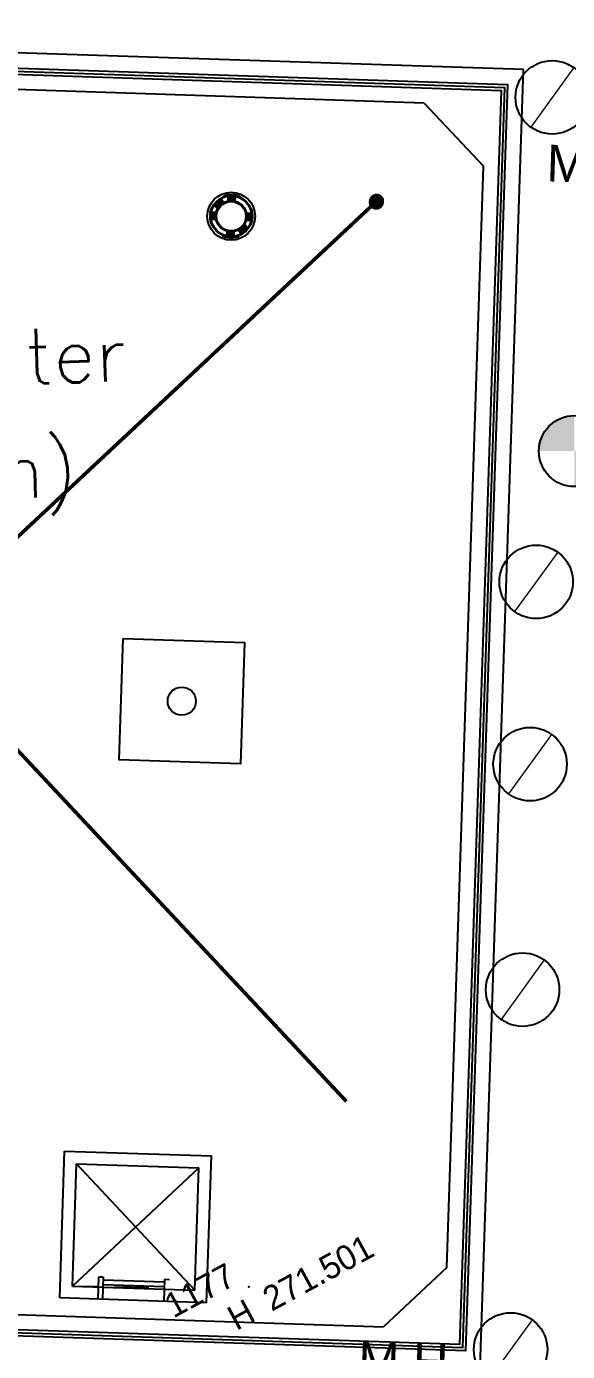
# Model space of a CAD drawing. Extents: x 166525 to 167198, y 178739 to 179747.
# Drawn here: x 166649.43 to 166653.39, y 179692.44 to 179702.13 of the extents above; entities that cross this region are included whole.
import ezdxf
from ezdxf.enums import TextEntityAlignment as Align

# ---------------------------------------------------------------- set-up
doc = ezdxf.new("R2010")
doc.units = 0
doc.header["$MEASUREMENT"] = 0
for name, pattern in [('AUSGEZOGEN', [0]), ('DASHDOT2', [0.5, 0.25, -0.125, 0, -0.125]), ('DASHED2', [0.375, 0.25, -0.125]), ('SOLID_LINE', [0])]:
    doc.linetypes.add(name, pattern=pattern)
doc.layers.get('0').update_dxf_attribs({"linetype": 'CONTINUOUS'})
for name, color, linetype in [('025', 203, 'CONTINUOUS'), ('EBENE0', 7, 'AUSGEZOGEN'), ('ELEV', 1, 'CONTINUOUS'), ('HATCH', 40, 'CONTINUOUS'), ('Height', 7, 'CONTINUOUS'), ('MECNEK', 6, 'CONTINUOUS'), ('NUMBERS', 6, 'CONTINUOUS'), ('Point Code', 7, 'CONTINUOUS'), ('Point ID', 7, 'CONTINUOUS'), ('Point_ID', 7, 'CONTINUOUS')]:
    doc.layers.add(name, color=color, linetype=linetype)
doc.layers.add('hah', color=41, linetype='CONTINUOUS', lineweight=9)
doc.styles.add('ROMANS', font='romans.shx')

msp = doc.modelspace()

# ---------------------------------------------------------------- hatches: boundary and pattern name
at = {"lineweight": 13}
h = msp.add_hatch(dxfattribs=at)
h.set_pattern_fill('ANSI36', color=8, scale=0.896)
h.set_pattern_definition([(45, (30576.293, 37080.552), (1.50868303, 5.53183777), [7.112, -1.4224, 0, -1.4224])])
h.paths.add_polyline_path([(166653.43748, 179701.83149, 0.6120991), (166653.01113, 179701.6137, 0.2406185), (166653.12237, 179701.39592)])
h = msp.add_hatch(dxfattribs=at)
h.set_pattern_fill('ANSI36', color=8, scale=0.896)
h.set_pattern_definition([(45, (30576.175, 37077.0063), (1.50868303, 5.53183777), [7.112, -1.4224, 0, -1.4224])])
h.paths.add_polyline_path([(166653.31958, 179698.28572, 0.6120991), (166652.89323, 179698.06794, 0.2406185), (166653.00448, 179697.85015)])
h = msp.add_hatch(dxfattribs=at)
h.set_pattern_fill('ANSI36', color=8, scale=0.896)
h.set_pattern_definition([(45, (30576.1307, 37075.6722), (1.50868303, 5.53183777), [7.112, -1.4224, 0, -1.4224])])
h.paths.add_polyline_path([(166653.27522, 179696.95167, 0.6120991), (166652.84887, 179696.73388, 0.2406185), (166652.96012, 179696.5161)])
h = msp.add_hatch(dxfattribs=at)
h.set_pattern_fill('ANSI36', color=8, scale=0.896)
h.set_pattern_definition([(45, (30576.076, 37074.0222), (1.50868303, 5.53183777), [7.112, -1.4224, 0, -1.4224])])
h.paths.add_polyline_path([(166653.22036, 179695.30166, 0.6120991), (166652.79401, 179695.08387, 0.2406185), (166652.90526, 179694.86609)])
h = msp.add_hatch(dxfattribs=at)
h.set_pattern_fill('ANSI36', color=8, scale=0.896)
h.set_pattern_definition([(45, (30575.9883, 37071.3892), (1.50868303, 5.53183777), [7.112, -1.4224, 0, -1.4224])])
h.paths.add_polyline_path([(166653.13282, 179692.66866, 0.6120991), (166652.70646, 179692.45088, 0.2406185), (166652.81771, 179692.23309)])
at = {"layer": 'hah', "ltscale": 4}
h = msp.add_hatch(dxfattribs=at)
h.set_pattern_fill('ANSI31', color=8, scale=0.003584, angle=105.595483, style=0)
h.set_pattern_definition([(150.59548315, (166917.55924047, 179716.54884674), (-0.0002199556501, -0.0003902864486), [])])
h.paths.add_polyline_path([(166652.00732, 179700.79975, 1), (166651.97855, 179700.90283, 1)])
at = {"layer": 'HATCH'}
h = msp.add_hatch(color=256, dxfattribs=at)
h.paths.add_polyline_path([(166651.03961, 179700.7137), (166651.0351, 179700.71385, 0.061675), (166651.03922, 179700.73999), (166651.0436, 179700.73984, -0.059213)])
h.paths.add_polyline_path([(166651.0436, 179700.73984), (166651.03922, 179700.73999, 0.061675), (166651.03685, 179700.76634), (166651.04135, 179700.76619, -0.059213)])
h.paths.add_polyline_path([(166650.96148, 179700.85155), (166650.96133, 179700.84705, 0.061675), (166650.9352, 179700.85117), (166650.93534, 179700.85554, -0.059213)])
h.paths.add_polyline_path([(166650.9238, 179700.85533), (166650.92598, 179700.85341), (166650.92548, 179700.85544, -0.0220108), (166650.93534, 179700.85554), (166650.9352, 179700.85117, 0.061675), (166650.90884, 179700.84879), (166650.90899, 179700.8533, -0.0333935)])
h.paths.add_polyline_path([(166650.81964, 179700.74729), (166650.82401, 179700.74714, 0.061675), (166650.82639, 179700.72079), (166650.82189, 179700.72094, -0.059213)])
h.paths.add_polyline_path([(166650.82401, 179700.74714), (166650.81964, 179700.74729, -0.059213), (166650.82363, 179700.77343), (166650.82814, 179700.77328, 0.061675)])
h.paths.add_polyline_path([(166650.9279, 179700.63159), (166650.92804, 179700.63596, 0.061675), (166650.95439, 179700.63834), (166650.95424, 179700.63383, -0.059213)])
h.paths.add_polyline_path([(166650.90175, 179700.63558), (166650.9019, 179700.64008, 0.061675), (166650.92804, 179700.63596), (166650.9279, 179700.63159, -0.059213)])
h = msp.add_hatch(color=256, dxfattribs=at)
h.paths.add_polyline_path([(166650.97033, 179700.59084), (166650.96926, 179700.59508, 0.0294948), (166650.98647, 179700.60054), (166650.98803, 179700.59645, -0.0294948)])
h.paths.add_polyline_path([(166650.8842, 179700.59791), (166650.88285, 179700.59375, -0.0294948), (166650.86556, 179700.60053), (166650.86739, 179700.6045, 0.0294948)])
h.paths.add_polyline_path([(166650.87677, 179700.88659), (166650.8752, 179700.89068, -0.0294948), (166650.89291, 179700.89629), (166650.89398, 179700.89205, 0.0294948)])
h.paths.add_polyline_path([(166650.97904, 179700.88922), (166650.98039, 179700.89338, -0.0294948), (166650.99768, 179700.8866), (166650.99585, 179700.88263, 0.0294948)])
h = msp.add_hatch(color=256, dxfattribs=at)
h.paths.add_polyline_path([(166651.07466, 179700.6775), (166651.07068, 179700.67934, 0.0294948), (166651.07728, 179700.69615), (166651.08144, 179700.69479, -0.0294948)])
h.paths.add_polyline_path([(166651.07464, 179700.79841), (166651.07873, 179700.79998, -0.0294948), (166651.08435, 179700.78228), (166651.0801, 179700.7812, 0.0294948)])
h.paths.add_polyline_path([(166650.78858, 179700.80963), (166650.79255, 179700.80779, 0.0294948), (166650.78596, 179700.79098), (166650.7818, 179700.79234, -0.0294948)])
h.paths.add_polyline_path([(166650.77889, 179700.70485), (166650.78313, 179700.70593, 0.0294948), (166650.78859, 179700.68872), (166650.78451, 179700.68715, -0.0294948)])
at = {"layer": 'HATCH', "lineweight": -3, "ltscale": 10}
h = msp.add_hatch(color=6, dxfattribs=at)
h.paths.add_polyline_path([(166653.44232, 179699.28468, 0.4142136), (166653.18233, 179699.02469), (166653.44232, 179699.02469)])
h.paths.add_polyline_path([(166653.70231, 179699.02469), (166653.44232, 179699.02469), (166653.44232, 179698.7647, 0.4142136)])

# ---------------------------------------------------------------- linework, layer by layer
at = {"color": 9, "lineweight": 13}
for p, q in [((166653.43748, 179701.83149, 486.17054), (166653.12237, 179701.39592, 486.17054)), ((166653.31958, 179698.28572, 486.17054), (166653.00448, 179697.85015, 486.17054)), ((166653.27522, 179696.95167, 486.17054), (166652.96012, 179696.5161, 486.17054)), ((166653.22036, 179695.30166, 486.17054), (166652.90526, 179694.86609, 486.17054)), ((166653.13282, 179692.66866, 486.17054), (166652.81771, 179692.23309, 486.17054))]:
    msp.add_line(p, q, dxfattribs=at)
at = {"color": 0, "linetype": 'SOLID_LINE'}
msp.add_point((166651.06025, 179692.90803, 162.90075), dxfattribs=at)
at = {"layer": 'EBENE0', "color": 8, "linetype": 'AUSGEZOGEN'}
for p, q in [((166653.06836, 179701.81638, 712.9881), (166643.57601, 179702.13202, 712.9881)), ((166653.06836, 179701.81638, 712.9881), (166643.57601, 179702.13202, 712.9881)), ((166652.34303, 179701.57155, 712.9881), (166644.28348, 179701.83955, 712.9881)), ((166652.34303, 179701.57155, 712.9881), (166644.28348, 179701.83955, 712.9881)), ((166652.75272, 179692.32402, 712.9881), (166653.06836, 179701.81638, 712.9881)), ((166652.75272, 179692.32402, 712.9881), (166653.06836, 179701.81638, 712.9881)), ((166652.34303, 179701.57155, 712.9881), (166652.77589, 179701.1089, 712.9881)), ((166652.34303, 179701.57155, 712.9881), (166652.77589, 179701.1089, 712.9881)), ((166652.50789, 179693.04936, 712.9881), (166652.77589, 179701.1089, 712.9881)), ((166652.50789, 179693.04936, 712.9881), (166652.77589, 179701.1089, 712.9881)), ((166649.67719, 179692.82779, 259.10032), (166649.71292, 179693.90239, 259.10032)), ((166649.67719, 179692.82779, 259.10032), (166649.71292, 179693.90239, 259.10032)), ((166649.67719, 179692.82779, 259.10032), (166649.71292, 179693.90239, 259.10032)), ((166649.71292, 179693.90239, 259.10032), (166650.78752, 179693.86666, 259.10032)), ((166649.71292, 179693.90239, 259.10032), (166650.78752, 179693.86666, 259.10032)), ((166650.75179, 179692.79205, 259.10032), (166650.78752, 179693.86666, 259.10032)), ((166650.75179, 179692.79205, 259.10032), (166650.78752, 179693.86666, 259.10032)), ((166649.76971, 179692.91436, 259.10032), (166649.79949, 179693.80986, 259.10032)), ((166649.76971, 179692.91436, 259.10032), (166649.79949, 179693.80986, 259.10032)), ((166649.76971, 179692.91436, 259.10032), (166650.695, 179693.78009, 259.10032)), ((166649.76971, 179692.91436, 259.10032), (166650.695, 179693.78009, 259.10032)), ((166649.79949, 179693.80986, 259.10032), (166650.695, 179693.78009, 259.10032)), ((166650.66522, 179692.88458, 259.10032), (166649.79949, 179693.80986, 259.10032)), ((166649.79949, 179693.80986, 259.10032), (166650.695, 179693.78009, 259.10032)), ((166650.66522, 179692.88458, 259.10032), (166649.79949, 179693.80986, 259.10032)), ((166650.66522, 179692.88458, 259.10032), (166650.695, 179693.78009, 259.10032)), ((166650.66522, 179692.88458, 259.10032), (166650.695, 179693.78009, 259.10032)), ((166652.50789, 179693.04936, 712.9881), (166652.04525, 179692.6165, 712.9881)), ((166652.50789, 179693.04936, 712.9881), (166652.04525, 179692.6165, 712.9881)), ((166649.76971, 179692.91436, 259.10032), (166650.66522, 179692.88458, 259.10032)), ((166649.96017, 179692.98017, 259.10032), (166649.95479, 179692.81856, 259.10032)), ((166649.96017, 179692.98017, 259.10032), (166649.95479, 179692.81856, 259.10032)), ((166649.99599, 179692.97898, 259.10032), (166649.96017, 179692.98017, 259.10032)), ((166649.99599, 179692.97898, 259.10032), (166649.96017, 179692.98017, 259.10032)), ((166649.99599, 179692.97898, 259.10032), (166649.99061, 179692.81736, 259.10032)), ((166649.99599, 179692.97898, 259.10032), (166649.99061, 179692.81736, 259.10032)), ((166649.9942, 179692.92525, 259.10032), (166650.44195, 179692.91036, 259.10032)), ((166649.9942, 179692.92525, 259.10032), (166650.44195, 179692.91036, 259.10032)), ((166649.99539, 179692.96107, 259.10032), (166650.44314, 179692.94618, 259.10032)), ((166649.99539, 179692.96107, 259.10032), (166650.44314, 179692.94618, 259.10032)), ((166650.44374, 179692.96409, 259.10032), (166650.43836, 179692.80248, 259.10032)), ((166650.44374, 179692.96409, 259.10032), (166650.43836, 179692.80248, 259.10032)), ((166650.44374, 179692.96409, 259.10032), (166650.47956, 179692.9629, 259.10032)), ((166650.44374, 179692.96409, 259.10032), (166650.47956, 179692.9629, 259.10032)), ((166643.9857, 179692.8845, 712.9881), (166652.04525, 179692.6165, 712.9881)), ((166643.9857, 179692.8845, 712.9881), (166652.04525, 179692.6165, 712.9881)), ((166650.75179, 179692.79205, 259.10032), (166649.67719, 179692.82779, 259.10032)), ((166650.75179, 179692.79205, 259.10032), (166649.67719, 179692.82779, 259.10032))]:
    msp.add_line(p, q, dxfattribs=at)
at = {"layer": 'EBENE0', "color": 8, "linetype": 'AUSGEZOGEN', "elevation": 712.9881}
msp.add_lwpolyline([(166650.1416, 179697.65273), (166651.02815, 179697.62324), (166650.99867, 179696.73669), (166650.11212, 179696.76618)], close=True, dxfattribs=at)
at = {"layer": 'EBENE0', "color": 8, "linetype": 'AUSGEZOGEN'}
msp.add_circle((166650.57014, 179697.19471, 712.9881), 0.10304, dxfattribs=at)
at = {"layer": 'ELEV', "color": 8, "elevation": 712.9881}
for points in [[(166643.37602, 179692.74788), (166643.68423, 179702.01636), (166652.9527, 179701.70816), (166652.6445, 179692.43968)], [(166643.39916, 179692.76953), (166643.70587, 179701.99323), (166652.92957, 179701.68652), (166652.62286, 179692.46281)], [(166643.42229, 179692.79117), (166643.72751, 179701.9701), (166652.90644, 179701.66487), (166652.60122, 179692.48595)]]:
    msp.add_lwpolyline(points, close=True, dxfattribs=at)
at = {"layer": 'hah', "ltscale": 4, "const_width": 0.02688, "elevation": 712.9881}
for points in [[(166648.72157, 179697.79048), (166651.99294, 179700.85129)], [(166648.71315, 179697.53719), (166651.77395, 179694.26582)]]:
    msp.add_lwpolyline(points, dxfattribs=at)
at = {"layer": 'HATCH'}
for p, q in [((166650.80877, 179700.82362, 712.9881), (166650.8599, 179700.87146, 712.9881)), ((166650.8125, 179700.81963, 712.9881), (166650.86364, 179700.86747, 712.9881)), ((166650.81624, 179700.81563, 712.9881), (166650.86738, 179700.86347, 712.9881)), ((166650.81839, 179700.84012, 712.9881), (166650.8428, 179700.86296, 712.9881)), ((166650.81998, 179700.81164, 712.9881), (166650.87111, 179700.85948, 712.9881)), ((166650.82372, 179700.80764, 712.9881), (166650.87485, 179700.85548, 712.9881)), ((166650.82465, 179700.84701, 712.9881), (166650.84861, 179700.8214, 712.9881)), ((166650.82746, 179700.80365, 712.9881), (166650.87859, 179700.85149, 712.9881)), ((166650.82853, 179700.85087, 712.9881), (166650.85245, 179700.8253, 712.9881)), ((166650.83254, 179700.85459, 712.9881), (166650.85647, 179700.82901, 712.9881)), ((166650.83669, 179700.85816, 712.9881), (166650.86067, 179700.83253, 712.9881)), ((166650.84098, 179700.86158, 712.9881), (166650.86505, 179700.83586, 712.9881)), ((166650.84541, 179700.86485, 712.9881), (166650.86962, 179700.83898, 712.9881)), ((166650.84998, 179700.86798, 712.9881), (166650.87437, 179700.84191, 712.9881)), ((166650.8547, 179700.87095, 712.9881), (166650.87932, 179700.84463, 712.9881)), ((166650.87919, 179700.84456, 712.9881), (166650.88233, 179700.84749, 712.9881)), ((166650.91097, 179700.85547, 712.9881), (166650.91215, 179700.89109, 712.9881)), ((166650.91372, 179700.85594, 712.9881), (166650.9149, 179700.89143, 712.9881)), ((166650.91647, 179700.85634, 712.9881), (166650.91765, 179700.89171, 712.9881)), ((166650.91922, 179700.85668, 712.9881), (166650.92039, 179700.89195, 712.9881)), ((166650.92197, 179700.85695, 712.9881), (166650.92314, 179700.89213, 712.9881)), ((166650.92471, 179700.85715, 712.9881), (166650.92588, 179700.89226, 712.9881)), ((166650.92745, 179700.85728, 712.9881), (166650.92862, 179700.89234, 712.9881)), ((166650.93019, 179700.85735, 712.9881), (166650.93136, 179700.89237, 712.9881)), ((166650.93293, 179700.85735, 712.9881), (166650.93409, 179700.89235, 712.9881)), ((166650.93566, 179700.85729, 712.9881), (166650.93683, 179700.89228, 712.9881)), ((166650.9384, 179700.85716, 712.9881), (166650.93956, 179700.89216, 712.9881)), ((166650.94113, 179700.85696, 712.9881), (166650.94229, 179700.89199, 712.9881)), ((166650.94385, 179700.8567, 712.9881), (166650.94502, 179700.89177, 712.9881)), ((166650.94658, 179700.85637, 712.9881), (166650.94775, 179700.89149, 712.9881)), ((166650.9493, 179700.85597, 712.9881), (166650.95047, 179700.89117, 712.9881)), ((166650.95203, 179700.85551, 712.9881), (166650.9532, 179700.8908, 712.9881)), ((166650.95474, 179700.85498, 712.9881), (166650.95592, 179700.89037, 712.9881)), ((166650.95746, 179700.85438, 712.9881), (166650.95864, 179700.8899, 712.9881)), ((166650.96018, 179700.85372, 712.9881), (166650.96136, 179700.88937, 712.9881)), ((166650.78286, 179700.74727, 712.9881), (166650.81786, 179700.7461, 712.9881)), ((166650.78295, 179700.75, 712.9881), (166650.81795, 179700.74884, 712.9881)), ((166650.7831, 179700.75273, 712.9881), (166650.81811, 179700.75157, 712.9881)), ((166650.78329, 179700.75546, 712.9881), (166650.81833, 179700.7543, 712.9881)), ((166650.78353, 179700.75819, 712.9881), (166650.81863, 179700.75703, 712.9881)), ((166650.78383, 179700.76092, 712.9881), (166650.81898, 179700.75975, 712.9881)), ((166650.78418, 179700.76365, 712.9881), (166650.81941, 179700.76247, 712.9881)), ((166650.78457, 179700.76637, 712.9881), (166650.8199, 179700.76519, 712.9881)), ((166650.78502, 179700.76909, 712.9881), (166650.82046, 179700.76791, 712.9881)), ((166650.78552, 179700.77181, 712.9881), (166650.82109, 179700.77063, 712.9881)), ((166650.78607, 179700.77453, 712.9881), (166650.82179, 179700.77334, 712.9881)), ((166650.80737, 179700.82544, 712.9881), (166650.83219, 179700.79891, 712.9881)), ((166650.81054, 179700.83006, 712.9881), (166650.83509, 179700.80382, 712.9881)), ((166650.81385, 179700.83453, 712.9881), (166650.83819, 179700.80852, 712.9881)), ((166650.81731, 179700.83884, 712.9881), (166650.84147, 179700.81301, 712.9881)), ((166650.82091, 179700.843, 712.9881), (166650.84495, 179700.8173, 712.9881)), ((166650.83119, 179700.79965, 712.9881), (166650.83433, 179700.80259, 712.9881)), ((166651.04318, 179700.76598, 712.9881), (166651.0789, 179700.76479, 712.9881)), ((166651.0437, 179700.76323, 712.9881), (166651.07927, 179700.76204, 712.9881)), ((166651.04415, 179700.76047, 712.9881), (166651.07959, 179700.7593, 712.9881)), ((166651.04453, 179700.75773, 712.9881), (166651.07986, 179700.75655, 712.9881)), ((166651.04484, 179700.75498, 712.9881), (166651.08007, 179700.75381, 712.9881)), ((166651.04508, 179700.75223, 712.9881), (166651.08023, 179700.75106, 712.9881)), ((166651.04526, 179700.74949, 712.9881), (166651.08035, 179700.74832, 712.9881)), ((166651.04537, 179700.74675, 712.9881), (166651.08041, 179700.74558, 712.9881)), ((166650.78282, 179700.74453, 712.9881), (166650.81783, 179700.74337, 712.9881)), ((166650.78282, 179700.7418, 712.9881), (166650.81786, 179700.74063, 712.9881)), ((166650.78288, 179700.73906, 712.9881), (166650.81797, 179700.73789, 712.9881)), ((166650.78299, 179700.73632, 712.9881), (166650.81814, 179700.73515, 712.9881)), ((166650.78315, 179700.73357, 712.9881), (166650.81838, 179700.7324, 712.9881)), ((166650.78336, 179700.73083, 712.9881), (166650.81868, 179700.72966, 712.9881)), ((166650.78362, 179700.72808, 712.9881), (166650.81905, 179700.72691, 712.9881)), ((166650.78393, 179700.72534, 712.9881), (166650.81949, 179700.72415, 712.9881)), ((166650.7843, 179700.72259, 712.9881), (166650.82001, 179700.7214, 712.9881)), ((166650.98444, 179700.63586, 712.9881), (166651.03557, 179700.68371, 712.9881)), ((166650.98444, 179700.63586, 712.9881), (166651.03557, 179700.68371, 712.9881)), ((166650.98818, 179700.63187, 712.9881), (166651.03931, 179700.67971, 712.9881)), ((166650.98818, 179700.63187, 712.9881), (166651.03931, 179700.67971, 712.9881)), ((166650.99192, 179700.62787, 712.9881), (166651.04305, 179700.67572, 712.9881)), ((166650.99192, 179700.62787, 712.9881), (166651.04305, 179700.67572, 712.9881)), ((166650.99565, 179700.62388, 712.9881), (166651.04679, 179700.67172, 712.9881)), ((166650.99565, 179700.62388, 712.9881), (166651.04679, 179700.67172, 712.9881)), ((166650.99939, 179700.61988, 712.9881), (166651.05052, 179700.66773, 712.9881)), ((166650.99939, 179700.61988, 712.9881), (166651.05052, 179700.66773, 712.9881)), ((166650.99944, 179700.65219, 712.9881), (166651.02348, 179700.6265, 712.9881)), ((166650.99944, 179700.65219, 712.9881), (166651.02348, 179700.6265, 712.9881)), ((166651.00313, 179700.61589, 712.9881), (166651.05426, 179700.66373, 712.9881)), ((166651.00313, 179700.61589, 712.9881), (166651.05426, 179700.66373, 712.9881)), ((166651.00377, 179700.65557, 712.9881), (166651.02773, 179700.62996, 712.9881)), ((166651.00377, 179700.65557, 712.9881), (166651.02773, 179700.62996, 712.9881)), ((166651.00792, 179700.65914, 712.9881), (166651.03184, 179700.63357, 712.9881)), ((166651.00792, 179700.65914, 712.9881), (166651.03184, 179700.63357, 712.9881)), ((166651.01188, 179700.66291, 712.9881), (166651.03581, 179700.63733, 712.9881)), ((166651.01188, 179700.66291, 712.9881), (166651.03581, 179700.63733, 712.9881)), ((166651.01567, 179700.66686, 712.9881), (166651.03965, 179700.64123, 712.9881)), ((166651.01567, 179700.66686, 712.9881), (166651.03965, 179700.64123, 712.9881)), ((166651.01928, 179700.67101, 712.9881), (166651.04335, 179700.64529, 712.9881)), ((166651.01928, 179700.67101, 712.9881), (166651.04335, 179700.64529, 712.9881)), ((166651.02271, 179700.67536, 712.9881), (166651.04691, 179700.64949, 712.9881)), ((166651.02271, 179700.67536, 712.9881), (166651.04691, 179700.64949, 712.9881)), ((166651.02594, 179700.67991, 712.9881), (166651.05033, 179700.65384, 712.9881)), ((166651.02594, 179700.67991, 712.9881), (166651.05033, 179700.65384, 712.9881)), ((166651.02898, 179700.68467, 712.9881), (166651.05361, 179700.65835, 712.9881)), ((166651.02898, 179700.68467, 712.9881), (166651.05361, 179700.65835, 712.9881)), ((166651.02948, 179700.68549, 712.9881), (166651.03184, 179700.6877, 712.9881)), ((166651.02948, 179700.68549, 712.9881), (166651.03184, 179700.6877, 712.9881)), ((166651.04151, 179700.71404, 712.9881), (166651.07722, 179700.71285, 712.9881)), ((166651.04151, 179700.71404, 712.9881), (166651.07722, 179700.71285, 712.9881)), ((166651.04221, 179700.71675, 712.9881), (166651.07777, 179700.71557, 712.9881)), ((166651.04283, 179700.71947, 712.9881), (166651.07826, 179700.71829, 712.9881)), ((166651.04338, 179700.72218, 712.9881), (166651.0787, 179700.72101, 712.9881)), ((166651.04387, 179700.7249, 712.9881), (166651.0791, 179700.72373, 712.9881)), ((166651.04429, 179700.72763, 712.9881), (166651.07944, 179700.72646, 712.9881)), ((166651.04464, 179700.73035, 712.9881), (166651.07973, 179700.72919, 712.9881)), ((166651.04493, 179700.73308, 712.9881), (166651.07997, 179700.73191, 712.9881)), ((166651.04515, 179700.73581, 712.9881), (166651.08016, 179700.73465, 712.9881)), ((166651.0453, 179700.73854, 712.9881), (166651.0803, 179700.73738, 712.9881)), ((166651.04539, 179700.74128, 712.9881), (166651.08038, 179700.74011, 712.9881)), ((166651.04541, 179700.74401, 712.9881), (166651.08042, 179700.74285, 712.9881)), ((166650.9024, 179700.59766, 712.9881), (166650.90358, 179700.63328, 712.9881)), ((166650.9024, 179700.59766, 712.9881), (166650.90358, 179700.63328, 712.9881)), ((166650.90512, 179700.59714, 712.9881), (166650.9063, 179700.63263, 712.9881)), ((166650.90512, 179700.59714, 712.9881), (166650.9063, 179700.63263, 712.9881)), ((166650.90784, 179700.59667, 712.9881), (166650.90901, 179700.63204, 712.9881)), ((166650.90784, 179700.59667, 712.9881), (166650.90901, 179700.63204, 712.9881)), ((166650.91056, 179700.59626, 712.9881), (166650.91173, 179700.63152, 712.9881)), ((166650.91056, 179700.59626, 712.9881), (166650.91173, 179700.63152, 712.9881)), ((166650.91329, 179700.59589, 712.9881), (166650.91446, 179700.63108, 712.9881)), ((166650.91329, 179700.59589, 712.9881), (166650.91446, 179700.63108, 712.9881)), ((166650.91601, 179700.59558, 712.9881), (166650.91718, 179700.63069, 712.9881)), ((166650.91601, 179700.59558, 712.9881), (166650.91718, 179700.63069, 712.9881)), ((166650.91874, 179700.59532, 712.9881), (166650.91991, 179700.63038, 712.9881)), ((166650.91874, 179700.59532, 712.9881), (166650.91991, 179700.63038, 712.9881)), ((166650.92147, 179700.59511, 712.9881), (166650.92264, 179700.63013, 712.9881)), ((166650.92147, 179700.59511, 712.9881), (166650.92264, 179700.63013, 712.9881)), ((166650.9242, 179700.59495, 712.9881), (166650.92537, 179700.62995, 712.9881)), ((166650.9242, 179700.59495, 712.9881), (166650.92537, 179700.62995, 712.9881)), ((166650.92694, 179700.59483, 712.9881), (166650.9281, 179700.62983, 712.9881)), ((166650.92694, 179700.59483, 712.9881), (166650.9281, 179700.62983, 712.9881)), ((166650.92967, 179700.59477, 712.9881), (166650.93083, 179700.62978, 712.9881)), ((166650.92967, 179700.59477, 712.9881), (166650.93083, 179700.62978, 712.9881)), ((166650.93241, 179700.59476, 712.9881), (166650.93357, 179700.62979, 712.9881)), ((166650.93241, 179700.59476, 712.9881), (166650.93357, 179700.62979, 712.9881)), ((166650.93515, 179700.5948, 712.9881), (166650.93631, 179700.62987, 712.9881)), ((166650.93515, 179700.5948, 712.9881), (166650.93631, 179700.62987, 712.9881)), ((166650.93789, 179700.59489, 712.9881), (166650.93905, 179700.63002, 712.9881)), ((166650.93789, 179700.59489, 712.9881), (166650.93905, 179700.63002, 712.9881)), ((166650.94063, 179700.59503, 712.9881), (166650.9418, 179700.63023, 712.9881)), ((166650.94063, 179700.59503, 712.9881), (166650.9418, 179700.63023, 712.9881)), ((166650.94337, 179700.59523, 712.9881), (166650.94454, 179700.63051, 712.9881)), ((166650.94337, 179700.59523, 712.9881), (166650.94454, 179700.63051, 712.9881)), ((166650.94611, 179700.59547, 712.9881), (166650.94729, 179700.63086, 712.9881)), ((166650.94611, 179700.59547, 712.9881), (166650.94729, 179700.63086, 712.9881)), ((166650.94886, 179700.59576, 712.9881), (166650.95004, 179700.63127, 712.9881)), ((166650.94886, 179700.59576, 712.9881), (166650.95004, 179700.63127, 712.9881)), ((166650.95161, 179700.59611, 712.9881), (166650.9528, 179700.63176, 712.9881)), ((166650.95161, 179700.59611, 712.9881), (166650.9528, 179700.63176, 712.9881)), ((166650.98023, 179700.64068, 712.9881), (166651.00506, 179700.61415, 712.9881)), ((166650.98023, 179700.64068, 712.9881), (166651.00506, 179700.61415, 712.9881)), ((166650.9807, 179700.63986, 712.9881), (166650.98306, 179700.64206, 712.9881)), ((166650.9807, 179700.63986, 712.9881), (166650.98306, 179700.64206, 712.9881)), ((166650.98533, 179700.64325, 712.9881), (166651.00988, 179700.617, 712.9881)), ((166650.98533, 179700.64325, 712.9881), (166651.00988, 179700.617, 712.9881)), ((166650.99022, 179700.64602, 712.9881), (166651.01455, 179700.62002, 712.9881)), ((166650.99022, 179700.64602, 712.9881), (166651.01455, 179700.62002, 712.9881)), ((166650.99492, 179700.64901, 712.9881), (166651.01909, 179700.62318, 712.9881)), ((166650.99492, 179700.64901, 712.9881), (166651.01909, 179700.62318, 712.9881)), ((166651.0184, 179700.62268, 712.9881), (166651.04647, 179700.64895, 712.9881)), ((166651.0184, 179700.62268, 712.9881), (166651.04647, 179700.64895, 712.9881))]:
    msp.add_line(p, q, dxfattribs=at)
at = {"layer": 'HATCH', "color": 6, "lineweight": -3, "ltscale": 10}
msp.add_circle((166653.44232, 179699.02469, 259.10032), 0.25999, dxfattribs=at)
at = {"layer": 'Height', "color": 4, "linetype": 'SOLID_LINE'}
for centre in [(166653.27993, 179701.6137, 486.17054), (166653.16203, 179698.06794, 486.17054), (166653.11767, 179696.73388, 486.17054), (166653.06281, 179695.08387, 486.17054), (166652.97526, 179692.45088, 486.17054)]:
    msp.add_circle(centre, 0.2688, dxfattribs=at)
at = {"layer": 'MECNEK'}
for p, q in [((166650.8752, 179700.89068, 712.9881), (166650.87677, 179700.88659, 712.9881)), ((166650.89291, 179700.89629, 712.9881), (166650.89398, 179700.89205, 712.9881)), ((166650.90884, 179700.84879, 712.9881), (166650.90899, 179700.8533, 712.9881)), ((166650.90905, 179700.8551, 712.9881), (166650.91024, 179700.89083, 712.9881)), ((166650.96133, 179700.84705, 712.9881), (166650.96148, 179700.85155, 712.9881)), ((166650.96154, 179700.85335, 712.9881), (166650.96273, 179700.88908, 712.9881)), ((166650.98039, 179700.89338, 712.9881), (166650.97904, 179700.88922, 712.9881)), ((166650.99768, 179700.8866, 712.9881), (166650.99585, 179700.88263, 712.9881)), ((166650.7818, 179700.79234, 712.9881), (166650.78596, 179700.79098, 712.9881)), ((166650.7861, 179700.77468, 712.9881), (166650.82183, 179700.77349, 712.9881)), ((166650.78858, 179700.80963, 712.9881), (166650.79255, 179700.80779, 712.9881)), ((166650.82363, 179700.77343, 712.9881), (166650.82814, 179700.77328, 712.9881)), ((166651.03685, 179700.76634, 712.9881), (166651.04135, 179700.76619, 712.9881)), ((166651.04315, 179700.76613, 712.9881), (166651.07888, 179700.76494, 712.9881)), ((166651.07873, 179700.79998, 712.9881), (166651.07464, 179700.79841, 712.9881)), ((166651.08435, 179700.78228, 712.9881), (166651.0801, 179700.7812, 712.9881)), ((166650.77889, 179700.70485, 712.9881), (166650.78313, 179700.70593, 712.9881)), ((166650.77889, 179700.70485, 712.9881), (166650.78313, 179700.70593, 712.9881)), ((166650.78436, 179700.72219, 712.9881), (166650.82009, 179700.721, 712.9881)), ((166650.78451, 179700.68715, 712.9881), (166650.78859, 179700.68872, 712.9881)), ((166650.78451, 179700.68715, 712.9881), (166650.78859, 179700.68872, 712.9881)), ((166651.0351, 179700.71385, 712.9881), (166651.03961, 179700.7137, 712.9881)), ((166651.0351, 179700.71385, 712.9881), (166651.03961, 179700.7137, 712.9881)), ((166651.04141, 179700.71364, 712.9881), (166651.07713, 179700.71245, 712.9881)), ((166651.04141, 179700.71364, 712.9881), (166651.07713, 179700.71245, 712.9881)), ((166651.07466, 179700.6775, 712.9881), (166651.07068, 179700.67934, 712.9881)), ((166651.07466, 179700.6775, 712.9881), (166651.07068, 179700.67934, 712.9881)), ((166651.08144, 179700.69479, 712.9881), (166651.07728, 179700.69615, 712.9881)), ((166651.08144, 179700.69479, 712.9881), (166651.07728, 179700.69615, 712.9881)), ((166650.86556, 179700.60053, 712.9881), (166650.86739, 179700.6045, 712.9881)), ((166650.86556, 179700.60053, 712.9881), (166650.86739, 179700.6045, 712.9881)), ((166650.90051, 179700.59805, 712.9881), (166650.90169, 179700.63378, 712.9881)), ((166650.90051, 179700.59805, 712.9881), (166650.90169, 179700.63378, 712.9881)), ((166650.90175, 179700.63558, 712.9881), (166650.9019, 179700.64008, 712.9881)), ((166650.90175, 179700.63558, 712.9881), (166650.9019, 179700.64008, 712.9881)), ((166650.953, 179700.5963, 712.9881), (166650.95418, 179700.63203, 712.9881)), ((166650.953, 179700.5963, 712.9881), (166650.95418, 179700.63203, 712.9881)), ((166650.95424, 179700.63383, 712.9881), (166650.95439, 179700.63834, 712.9881)), ((166650.95424, 179700.63383, 712.9881), (166650.95439, 179700.63834, 712.9881)), ((166650.97033, 179700.59084, 712.9881), (166650.96926, 179700.59508, 712.9881)), ((166650.97033, 179700.59084, 712.9881), (166650.96926, 179700.59508, 712.9881)), ((166650.98803, 179700.59645, 712.9881), (166650.98647, 179700.60054, 712.9881)), ((166650.98803, 179700.59645, 712.9881), (166650.98647, 179700.60054, 712.9881))]:
    msp.add_line(p, q, dxfattribs=at)
for radius in [0.17506, 0.15318, 0.15056, 0.1488, 0.11379, 0.11204, 0.10766]:
    msp.add_circle((166650.93162, 179700.74357, 712.9881), radius, dxfattribs=at)
for start, end in [(104.223083, 110.980843), (65.210082, 71.967842), (155.210082, 161.967842), (14.223083, 20.980843), (194.223083, 200.980843), (194.223083, 200.980843), (335.210082, 341.967842), (335.210082, 341.967842), (245.210082, 251.967842), (245.210082, 251.967842), (284.223083, 290.980843), (284.223083, 290.980843)]:
    msp.add_arc((166650.93162, 179700.74357, 712.9881), 0.15756, start, end, dxfattribs=at)
at = {"layer": 'MECNEK', "linetype": 'DASHED2', "ltscale": 5}
for start, end in [(71.967842, 104.223083), (161.967842, 194.223083), (341.967842, 14.223083), (251.967842, 284.223083), (251.967842, 284.223083)]:
    msp.add_arc((166650.93162, 179700.74357, 712.9881), 0.15756, start, end, dxfattribs=at)
at = {"layer": 'NUMBERS', "color": 8, "linetype": 'DASHDOT2'}
msp.add_line((166650.32824, 179692.90142, 259.10032), (166649.83087, 179692.91168, 259.10032), dxfattribs=at)

# ---------------------------------------------------------------- texts
at = {"layer": '025', "color": 4, "style": 'ROMANS'}
for s, p in [('Elevated Water ', (166646.20652, 179699.42128, 712.9881)), ('Tank (500m)', (166646.29601, 179698.59126, 488.9881))]:
    msp.add_text(s, height=0.4000752, rotation=1.686858, dxfattribs=at).set_placement(p)
at = {"layer": 'Height', "color": 4, "linetype": 'SOLID_LINE'}
msp.add_text('271.501', height=0.18, rotation=28.531747, dxfattribs=at).set_placement((166651.14162, 179692.88397, 162.90075), align=Align.TOP_LEFT)
at = {"layer": 'Point Code', "color": 5, "linetype": 'SOLID_LINE'}
msp.add_text('H', height=0.18, rotation=28.531747, dxfattribs=at).set_placement((166651.03619, 179692.82666, 162.90075), align=Align.TOP_RIGHT)
at = {"layer": 'Point ID', "color": 1, "linetype": 'SOLID_LINE'}
msp.add_text('1177', height=0.18, rotation=28.531747, dxfattribs=at).set_placement((166650.97887, 179692.93208, 162.90075), align=Align.RIGHT)
at = {"layer": 'Point_ID', "color": 1, "linetype": 'SOLID_LINE'}
for p in [(166653.89386, 179700.9773, 486.17054), (166652.51538, 179692.21708, 486.17054)]:
    msp.add_text('M.H', height=0.2688, rotation=358.095622, dxfattribs=at).set_placement(p, align=Align.RIGHT)

doc.saveas('drawing.dxf')
